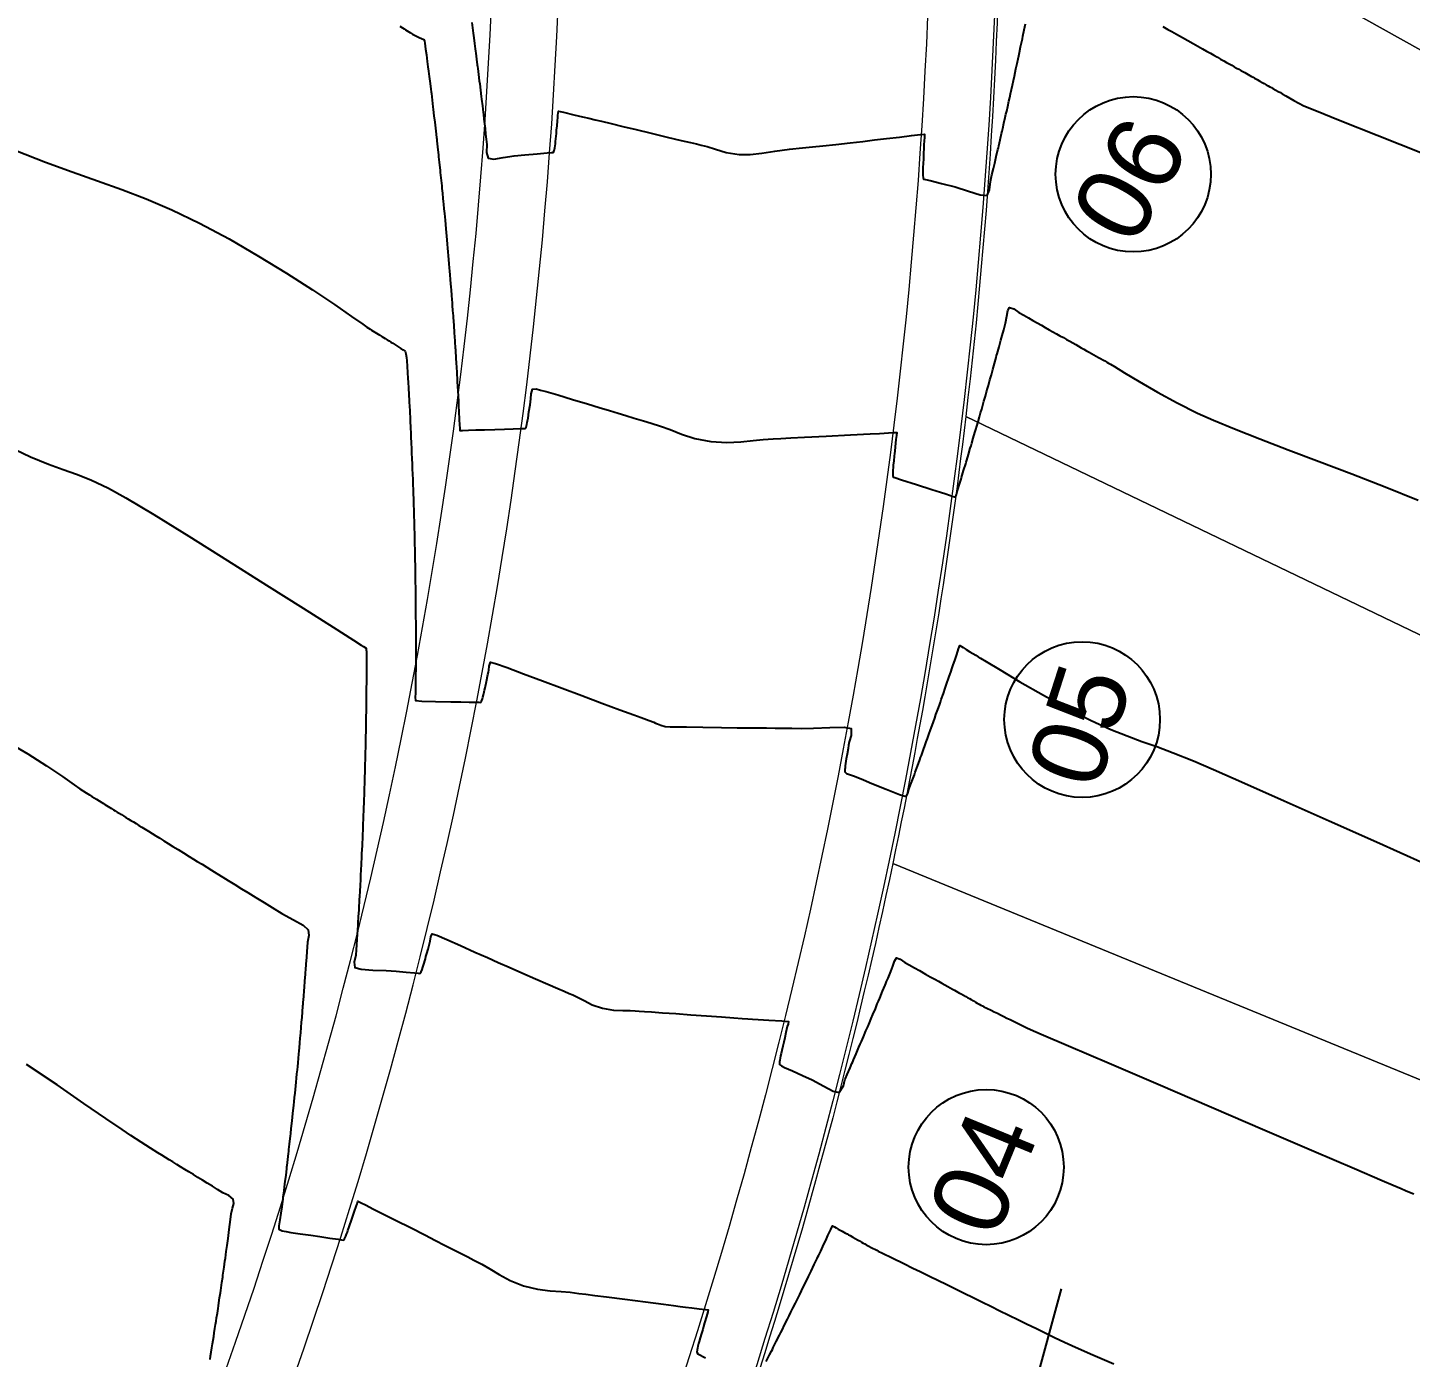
# Model space of a CAD drawing. Header units: millimetres. Extents: x 340454 to 342791, y 6993867 to 6995092.
# Drawn here: x 340711.8 to 340753.27, y 6994503.83 to 6994543.69 of the extents above; entities that cross this region are included whole.
import ezdxf
from ezdxf.enums import TextEntityAlignment as Align

# ---------------------------------------------------------------- set-up
doc = ezdxf.new("R2010")
doc.units = ezdxf.units.MM
doc.header["$LTSCALE"] = 10
doc.linetypes.add('DASHDOT', pattern=[25.4, 12.7, -6.35, 0, -6.35])
for name, color, linetype in [('NUMERO_DOS_LOTES', 165, 'Continuous'), ('T-HM-CURVA_INTERMEDIARIA', 45, 'Continuous'), ('T-HM-CURVA_MESTRA', 20, 'Continuous'), ('U-SC-SECAO_TIPO', 251, 'Continuous'), ('URB-Calçadas', 2, 'Continuous'), ('URB-Quadras', 3, 'Continuous')]:
    doc.layers.add(name, color=color, linetype=linetype)
doc.styles.get("Standard").update_dxf_attribs({"font": 'arial.ttf'})

msp = doc.modelspace()

# ---------------------------------------------------------------- linework, layer by layer
at = {"lineweight": 20}
for points in [[(340740.193, 6994569.044, 0.127133), (340739.994, 6994567.583, -0.028907), (340740.998, 6994550.042), (340775.452, 6994530.828), (340779.027, 6994544.603), (340740.193, 6994569.044, 0.124874)], [(340771.792, 6994516.727), (340775.452, 6994530.828), (340740.998, 6994550.042, -0.029737), (340739.939, 6994532.04), (340771.792, 6994516.727)], [(340768.966, 6994505.837), (340771.792, 6994516.727), (340739.939, 6994532.04, -0.022278), (340737.747, 6994518.632), (340768.966, 6994505.837)], [(340765.7, 6994493.252), (340768.966, 6994505.837), (340737.747, 6994518.632, -0.025417), (340733.761, 6994503.501), (340765.7, 6994493.252)]]:
    msp.add_lwpolyline(points, format="xyb", close=True, dxfattribs=at)
at = {"layer": 'NUMERO_DOS_LOTES', "color": 165, "transparency": 33554687}
for centre, radius in [((340744.961, 6994539.295), 2.328), ((340743.427, 6994522.95), 2.333), ((340740.55, 6994509.534), 2.325)]:
    msp.add_circle(centre, radius, dxfattribs=at)
at = {"layer": 'T-HM-CURVA_INTERMEDIARIA', "color": 45, "linetype": 'Continuous', "lineweight": -3, "flags": 128}
for points, elevation in [([(340722.962, 6994543.739), (340723.046, 6994543.687), (340723.091, 6994543.659), (340723.137, 6994543.63), (340723.185, 6994543.6), (340723.236, 6994543.569), (340723.289, 6994543.535), (340723.346, 6994543.501), (340723.405, 6994543.464), (340723.545, 6994543.398), (340723.682, 6994543.334), (340723.705, 6994543.289), (340723.716, 6994543.223), (340723.729, 6994543.135), (340723.74, 6994543.047), (340723.762, 6994542.88), (340723.789, 6994542.68), (340723.81, 6994542.517), (340723.826, 6994542.388), (340723.847, 6994542.225), (340723.873, 6994542.018), (340723.895, 6994541.844), (340723.904, 6994541.769), (340723.911, 6994541.715), (340723.935, 6994541.515), (340723.959, 6994541.313), (340723.968, 6994541.242), (340723.99, 6994541.051), (340724.013, 6994540.857), (340724.023, 6994540.769), (340724.044, 6994540.587), (340724.066, 6994540.401), (340724.071, 6994540.348), (340724.077, 6994540.296), (340724.097, 6994540.122), (340724.116, 6994539.945), (340724.123, 6994539.883), (340724.13, 6994539.822), (340724.147, 6994539.657), (340724.165, 6994539.488), (340724.173, 6994539.418), (340724.18, 6994539.347), (340724.196, 6994539.192), (340724.213, 6994539.031), (340724.221, 6994538.952), (340724.229, 6994538.872), (340724.244, 6994538.726), (340724.259, 6994538.574), (340724.268, 6994538.485), (340724.276, 6994538.397), (340724.29, 6994538.26), (340724.304, 6994538.116), (340724.313, 6994538.019), (340724.322, 6994537.921), (340724.334, 6994537.794), (340724.346, 6994537.659), (340724.356, 6994537.552), (340724.366, 6994537.444), (340724.377, 6994537.327), (340724.388, 6994537.201), (340724.398, 6994537.082), (340724.408, 6994536.968), (340724.418, 6994536.855), (340724.428, 6994536.743), (340724.439, 6994536.612), (340724.449, 6994536.49), (340724.457, 6994536.387), (340724.466, 6994536.284), (340724.477, 6994536.145), (340724.488, 6994536.013), (340724.495, 6994535.919), (340724.503, 6994535.826), (340724.514, 6994535.677), (340724.525, 6994535.534), (340724.532, 6994535.451), (340724.538, 6994535.367), (340724.55, 6994535.209), (340724.561, 6994535.056), (340724.566, 6994534.982), (340724.571, 6994534.908), (340724.583, 6994534.74), (340724.595, 6994534.577), (340724.599, 6994534.513), (340724.604, 6994534.449), (340724.615, 6994534.271), (340724.627, 6994534.098), (340724.631, 6994534.044), (340724.634, 6994533.99), (340724.646, 6994533.802), (340724.658, 6994533.618), (340724.663, 6994533.531), (340724.675, 6994533.333), (340724.686, 6994533.138), (340724.69, 6994533.071), (340724.698, 6994532.931), (340724.714, 6994532.657), (340724.722, 6994532.498), (340724.73, 6994532.355), (340724.739, 6994532.176), (340724.75, 6994531.958), (340724.759, 6994531.776), (340724.763, 6994531.695), (340724.767, 6994531.617), (340724.845, 6994531.617), (340725.026, 6994531.623), (340725.242, 6994531.631), (340725.505, 6994531.638), (340725.819, 6994531.647), (340726.108, 6994531.656), (340726.364, 6994531.665), (340726.579, 6994531.673), (340726.671, 6994531.676), (340726.724, 6994531.672), (340726.751, 6994531.72), (340726.773, 6994531.796), (340726.787, 6994531.858), (340726.797, 6994531.908), (340726.81, 6994531.984), (340726.839, 6994532.171), (340726.871, 6994532.383), (340726.885, 6994532.472), (340726.898, 6994532.561), (340726.906, 6994532.713), (340726.943, 6994532.859), (340727.051, 6994532.863), (340727.184, 6994532.829), (340727.352, 6994532.783), (340727.703, 6994532.68), (340728.145, 6994532.548), (340728.589, 6994532.415), (340728.944, 6994532.308), (340729.254, 6994532.214), (340729.51, 6994532.135), (340729.744, 6994532.063), (340729.99, 6994531.988), (340730.274, 6994531.902), (340730.499, 6994531.836), (340730.782, 6994531.75), (340731.07, 6994531.644), (340731.41, 6994531.51), (340731.814, 6994531.378), (340732.288, 6994531.283), (340732.77, 6994531.253), (340733.193, 6994531.276), (340733.557, 6994531.319), (340733.862, 6994531.349), (340734.158, 6994531.363), (340734.393, 6994531.376), (340734.69, 6994531.391), (340735.098, 6994531.412), (340735.756, 6994531.446), (340736.476, 6994531.483), (340737.069, 6994531.514), (340737.348, 6994531.528), (340737.491, 6994531.535), (340737.62, 6994531.542), (340737.771, 6994531.552), (340737.866, 6994531.555), (340737.857, 6994531.464), (340737.844, 6994531.344), (340737.822, 6994531.127), (340737.809, 6994530.995), (340737.801, 6994530.923), (340737.793, 6994530.85), (340737.778, 6994530.704), (340737.764, 6994530.574), (340737.757, 6994530.504), (340737.752, 6994530.431), (340737.749, 6994530.381), (340737.748, 6994530.33), (340737.749, 6994530.271), (340737.758, 6994530.217), (340737.814, 6994530.203), (340738.014, 6994530.139), (340738.458, 6994529.996), (340738.922, 6994529.848), (340739.179, 6994529.765), (340739.339, 6994529.713), (340739.454, 6994529.676), (340739.558, 6994529.641), (340739.633, 6994529.618), (340739.656, 6994529.693), (340739.693, 6994529.815), (340739.76, 6994530.036), (340739.796, 6994530.156), (340739.813, 6994530.211), (340739.873, 6994530.412), (340739.936, 6994530.62), (340739.951, 6994530.671), (340739.966, 6994530.722), (340740.019, 6994530.898), (340740.074, 6994531.086), (340740.096, 6994531.16), (340740.118, 6994531.233), (340740.162, 6994531.386), (340740.211, 6994531.554), (340740.239, 6994531.65), (340740.267, 6994531.746), (340740.305, 6994531.875), (340740.347, 6994532.023), (340740.381, 6994532.142), (340740.415, 6994532.259), (340740.449, 6994532.377), (340740.482, 6994532.494), (340740.525, 6994532.643), (340740.562, 6994532.773), (340740.589, 6994532.87), (340740.616, 6994532.967), (340740.663, 6994533.135), (340740.706, 6994533.288), (340740.727, 6994533.364), (340740.748, 6994533.441), (340740.8, 6994533.628), (340740.849, 6994533.804), (340740.864, 6994533.86), (340740.879, 6994533.916), (340740.936, 6994534.122), (340740.99, 6994534.32), (340741.009, 6994534.393), (340741.03, 6994534.468), (340741.075, 6994534.636), (340741.129, 6994534.838), (340741.168, 6994535.04), (340741.199, 6994535.214), (340741.253, 6994535.306), (340741.376, 6994535.265), (340741.53, 6994535.15), (340741.676, 6994535.068), (340741.814, 6994534.99), (340741.951, 6994534.913), (340742.078, 6994534.842), (340742.204, 6994534.771), (340742.322, 6994534.704), (340742.44, 6994534.638), (340742.55, 6994534.576), (340742.659, 6994534.515), (340742.762, 6994534.457), (340742.864, 6994534.4), (340742.961, 6994534.345), (340743.056, 6994534.292), (340743.146, 6994534.241), (340743.235, 6994534.191), (340743.32, 6994534.143), (340743.403, 6994534.096), (340743.483, 6994534.052), (340743.561, 6994534.008), (340743.637, 6994533.965), (340743.71, 6994533.924), (340743.781, 6994533.884), (340743.85, 6994533.845), (340743.916, 6994533.808), (340743.982, 6994533.771), (340744.045, 6994533.736), (340744.106, 6994533.701), (340744.165, 6994533.668), (340744.222, 6994533.636), (340744.279, 6994533.604), (340744.396, 6994533.531), (340744.698, 6994533.345), (340745.142, 6994533.08), (340745.683, 6994532.769), (340746.279, 6994532.443), (340746.886, 6994532.138), (340747.368, 6994531.924), (340748, 6994531.665), (340748.756, 6994531.369), (340749.611, 6994531.04), (340750.539, 6994530.686), (340751.514, 6994530.312), (340752.512, 6994529.924), (340753.507, 6994529.528)], 728), ([(340725.121, 6994543.842), (340725.143, 6994543.683), (340725.164, 6994543.53), (340725.174, 6994543.457), (340725.184, 6994543.384), (340725.206, 6994543.217), (340725.227, 6994543.054), (340725.236, 6994542.99), (340725.244, 6994542.926), (340725.267, 6994542.75), (340725.289, 6994542.578), (340725.296, 6994542.523), (340725.303, 6994542.468), (340725.327, 6994542.283), (340725.349, 6994542.101), (340725.361, 6994542.009), (340725.385, 6994541.815), (340725.408, 6994541.624), (340725.417, 6994541.55), (340725.441, 6994541.347), (340725.465, 6994541.146), (340725.471, 6994541.091), (340725.488, 6994540.949), (340725.52, 6994540.668), (340725.539, 6994540.5), (340725.555, 6994540.352), (340725.573, 6994540.189), (340725.565, 6994539.946), (340725.618, 6994539.778), (340725.787, 6994539.752), (340726.06, 6994539.798), (340726.391, 6994539.849), (340726.711, 6994539.878), (340727.08, 6994539.911), (340727.387, 6994539.939), (340727.516, 6994539.95), (340727.566, 6994539.948), (340727.593, 6994539.999), (340727.613, 6994540.088), (340727.622, 6994540.145), (340727.63, 6994540.209), (340727.637, 6994540.277), (340727.644, 6994540.356), (340727.652, 6994540.438), (340727.66, 6994540.522), (340727.668, 6994540.614), (340727.681, 6994540.752), (340727.694, 6994540.901), (340727.703, 6994541.001), (340727.709, 6994541.066), (340727.71, 6994541.126), (340727.72, 6994541.188), (340727.875, 6994541.157), (340728.185, 6994541.083), (340728.447, 6994541.021), (340728.638, 6994540.975), (340728.828, 6994540.929), (340729.015, 6994540.884), (340729.301, 6994540.815), (340729.657, 6994540.729), (340730.054, 6994540.634), (340730.506, 6994540.527), (340730.987, 6994540.413), (340731.407, 6994540.313), (340731.679, 6994540.249), (340731.86, 6994540.206), (340732.004, 6994540.173), (340732.184, 6994540.129), (340732.437, 6994540.05), (340732.754, 6994539.954), (340733.145, 6994539.891), (340733.475, 6994539.894), (340733.826, 6994539.934), (340734.213, 6994539.992), (340734.648, 6994540.047), (340735.04, 6994540.088), (340735.345, 6994540.119), (340735.65, 6994540.15), (340736.042, 6994540.192), (340736.47, 6994540.24), (340736.847, 6994540.283), (340737.201, 6994540.324), (340737.565, 6994540.365), (340737.95, 6994540.413), (340738.31, 6994540.46), (340738.58, 6994540.492), (340738.698, 6994540.494), (340738.704, 6994540.405), (340738.689, 6994540.293), (340738.685, 6994540.186), (340738.68, 6994540.069), (340738.674, 6994539.932), (340738.667, 6994539.774), (340738.659, 6994539.609), (340738.654, 6994539.509), (340738.651, 6994539.435), (340738.65, 6994539.366), (340738.651, 6994539.31), (340738.653, 6994539.255), (340738.658, 6994539.202), (340738.67, 6994539.153), (340738.726, 6994539.142), (340738.871, 6994539.105), (340739.211, 6994539.019), (340739.615, 6994538.916), (340740.015, 6994538.791), (340740.365, 6994538.678), (340740.577, 6994538.665), (340740.652, 6994538.827), (340740.675, 6994539.075), (340740.724, 6994539.278), (340740.768, 6994539.467), (340740.789, 6994539.554), (340740.807, 6994539.629), (340740.853, 6994539.828), (340740.901, 6994540.034), (340740.915, 6994540.091), (340740.928, 6994540.148), (340740.969, 6994540.327), (340741.013, 6994540.516), (340741.03, 6994540.592), (340741.048, 6994540.669), (340741.083, 6994540.827), (340741.122, 6994540.999), (340741.144, 6994541.094), (340741.165, 6994541.19), (340741.196, 6994541.329), (340741.231, 6994541.483), (340741.256, 6994541.597), (340741.281, 6994541.711), (340741.308, 6994541.833), (340741.338, 6994541.969), (340741.369, 6994542.11), (340741.395, 6994542.234), (340741.42, 6994542.345), (340741.444, 6994542.456), (340741.477, 6994542.614), (340741.508, 6994542.757), (340741.528, 6994542.851), (340741.548, 6994542.945), (340741.584, 6994543.119), (340741.619, 6994543.28), (340741.635, 6994543.358), (340741.651, 6994543.435), (340741.69, 6994543.625), (340741.727, 6994543.805)], 729), ([(340745.846, 6994543.726), (340745.998, 6994543.64), (340746.12, 6994543.572), (340746.253, 6994543.497), (340746.434, 6994543.395), (340746.599, 6994543.302), (340746.759, 6994543.212), (340746.897, 6994543.135), (340747.035, 6994543.057), (340747.155, 6994542.99), (340747.274, 6994542.923), (340747.381, 6994542.863), (340747.485, 6994542.804), (340747.58, 6994542.75), (340747.673, 6994542.699), (340747.758, 6994542.651), (340747.84, 6994542.605), (340747.916, 6994542.562), (340747.989, 6994542.52), (340748.059, 6994542.481), (340748.125, 6994542.444), (340748.187, 6994542.409), (340748.247, 6994542.376), (340748.304, 6994542.344), (340748.358, 6994542.313), (340748.41, 6994542.284), (340748.46, 6994542.256), (340748.507, 6994542.229), (340748.553, 6994542.204), (340748.596, 6994542.179), (340748.678, 6994542.133), (340748.754, 6994542.09), (340748.824, 6994542.051), (340748.889, 6994542.015), (340748.949, 6994541.981), (340749.005, 6994541.949), (340749.057, 6994541.92), (340749.106, 6994541.893), (340749.151, 6994541.867), (340749.234, 6994541.82), (340749.307, 6994541.779), (340749.372, 6994541.743), (340749.43, 6994541.71), (340749.533, 6994541.647), (340749.775, 6994541.505), (340750.071, 6994541.35), (340750.401, 6994541.214), (340751.167, 6994540.908), (340752.276, 6994540.469), (340753.633, 6994539.933)], 729), ([(340711.446, 6994540.01), (340712.337, 6994539.663), (340713.144, 6994539.369), (340713.898, 6994539.103), (340714.627, 6994538.841), (340715.361, 6994538.558), (340716.129, 6994538.229), (340716.962, 6994537.83), (340717.846, 6994537.358), (340718.728, 6994536.846), (340719.572, 6994536.327), (340720.342, 6994535.831), (340721.004, 6994535.39), (340721.52, 6994535.035), (340721.857, 6994534.799), (340721.978, 6994534.713), (340722.025, 6994534.684), (340722.072, 6994534.655), (340722.12, 6994534.625), (340722.169, 6994534.594), (340722.218, 6994534.564), (340722.268, 6994534.533), (340722.319, 6994534.501), (340722.371, 6994534.469), (340722.423, 6994534.437), (340722.476, 6994534.404), (340722.53, 6994534.37), (340722.585, 6994534.336), (340722.641, 6994534.301), (340722.698, 6994534.266), (340722.756, 6994534.23), (340722.815, 6994534.193), (340722.875, 6994534.156), (340722.937, 6994534.117), (340723, 6994534.078), (340723.064, 6994534.038), (340723.13, 6994533.997), (340723.148, 6994533.917), (340723.168, 6994533.804), (340723.175, 6994533.708), (340723.185, 6994533.544), (340723.196, 6994533.348), (340723.206, 6994533.184), (340723.214, 6994533.055), (340723.223, 6994532.891), (340723.235, 6994532.684), (340723.244, 6994532.51), (340723.248, 6994532.435), (340723.252, 6994532.37), (340723.262, 6994532.175), (340723.272, 6994531.978), (340723.276, 6994531.894), (340723.285, 6994531.709), (340723.294, 6994531.521), (340723.297, 6994531.469), (340723.299, 6994531.417), (340723.307, 6994531.243), (340723.315, 6994531.064), (340723.318, 6994531.002), (340723.32, 6994530.94), (340723.327, 6994530.776), (340723.334, 6994530.607), (340723.337, 6994530.535), (340723.34, 6994530.463), (340723.346, 6994530.31), (340723.352, 6994530.15), (340723.355, 6994530.068), (340723.358, 6994529.985), (340723.363, 6994529.842), (340723.368, 6994529.692), (340723.371, 6994529.6), (340723.374, 6994529.507), (340723.378, 6994529.375), (340723.382, 6994529.235), (340723.385, 6994529.132), (340723.388, 6994529.029), (340723.392, 6994528.908), (340723.395, 6994528.777), (340723.398, 6994528.664), (340723.401, 6994528.55), (340723.404, 6994528.436), (340723.406, 6994528.319), (340723.409, 6994528.191), (340723.412, 6994528.071), (340723.414, 6994527.966), (340723.416, 6994527.861), (340723.419, 6994527.722), (340723.421, 6994527.592), (340723.423, 6994527.498), (340723.425, 6994527.403), (340723.427, 6994527.254), (340723.429, 6994527.112), (340723.43, 6994527.029), (340723.431, 6994526.945), (340723.433, 6994526.785), (340723.435, 6994526.632), (340723.436, 6994526.559), (340723.436, 6994526.487), (340723.438, 6994526.316), (340723.439, 6994526.152), (340723.44, 6994526.09), (340723.44, 6994526.028), (340723.441, 6994525.847), (340723.442, 6994525.671), (340723.442, 6994525.62), (340723.442, 6994525.57), (340723.442, 6994525.378), (340723.443, 6994525.19), (340723.443, 6994525.111), (340723.442, 6994524.908), (340723.442, 6994524.709), (340723.442, 6994524.653), (340723.441, 6994524.509), (340723.439, 6994524.227), (340723.438, 6994524.033), (340723.436, 6994523.858), (340723.435, 6994523.745), (340723.421, 6994523.621), (340723.432, 6994523.52), (340723.626, 6994523.5), (340724.039, 6994523.49), (340724.491, 6994523.485), (340724.8, 6994523.481), (340725.045, 6994523.474), (340725.249, 6994523.469), (340725.337, 6994523.467), (340725.387, 6994523.458), (340725.419, 6994523.506), (340725.443, 6994523.571), (340725.458, 6994523.622), (340725.476, 6994523.691), (340725.496, 6994523.777), (340725.509, 6994523.834), (340725.522, 6994523.897), (340725.564, 6994524.094), (340725.609, 6994524.304), (340725.622, 6994524.367), (340725.636, 6994524.431), (340725.645, 6994524.549), (340725.686, 6994524.671), (340725.836, 6994524.633), (340726.187, 6994524.508), (340726.678, 6994524.323), (340727.247, 6994524.108), (340727.831, 6994523.889), (340728.426, 6994523.669), (340729.027, 6994523.446), (340729.567, 6994523.244), (340729.98, 6994523.09), (340730.2, 6994523.008), (340730.445, 6994522.918), (340730.579, 6994522.869), (340730.638, 6994522.847), (340730.696, 6994522.825), (340730.788, 6994522.786), (340730.92, 6994522.741), (340731.07, 6994522.733), (340731.285, 6994522.734), (340731.563, 6994522.729), (340732.055, 6994522.721), (340732.61, 6994522.711), (340733.081, 6994522.705), (340733.423, 6994522.701), (340733.708, 6994522.7), (340733.964, 6994522.699), (340734.218, 6994522.697), (340734.5, 6994522.693), (340734.723, 6994522.69), (340735.005, 6994522.686), (340735.376, 6994522.697), (340735.857, 6994522.716), (340736.288, 6994522.719), (340736.505, 6994522.681), (340736.504, 6994522.468), (340736.44, 6994522.282), (340736.424, 6994522.183), (340736.407, 6994522.084), (340736.378, 6994521.909), (340736.355, 6994521.77), (340736.345, 6994521.708), (340736.333, 6994521.635), (340736.324, 6994521.566), (340736.317, 6994521.504), (340736.313, 6994521.45), (340736.313, 6994521.381), (340736.364, 6994521.336), (340736.447, 6994521.305), (340736.571, 6994521.259), (340736.696, 6994521.21), (340736.875, 6994521.14), (340737.125, 6994521.038), (340737.548, 6994520.865), (340737.955, 6994520.705), (340738.153, 6994520.642), (340738.199, 6994520.73), (340738.231, 6994520.85), (340738.283, 6994520.992), (340738.357, 6994521.191), (340738.396, 6994521.297), (340738.425, 6994521.376), (340738.49, 6994521.555), (340738.559, 6994521.745), (340738.583, 6994521.811), (340738.607, 6994521.877), (340738.662, 6994522.027), (340738.722, 6994522.195), (340738.755, 6994522.287), (340738.788, 6994522.379), (340738.832, 6994522.501), (340738.884, 6994522.646), (340738.927, 6994522.769), (340738.968, 6994522.882), (340739.006, 6994522.991), (340739.044, 6994523.099), (340739.098, 6994523.253), (340739.145, 6994523.386), (340739.175, 6994523.47), (340739.204, 6994523.554), (340739.265, 6994523.73), (340739.321, 6994523.891), (340739.342, 6994523.951), (340739.363, 6994524.01), (340739.431, 6994524.208), (340739.496, 6994524.397), (340739.52, 6994524.468), (340739.552, 6994524.562), (340739.615, 6994524.747), (340739.668, 6994524.903), (340739.722, 6994525.074), (340739.759, 6994525.172), (340739.809, 6994525.145), (340739.864, 6994525.107), (340739.953, 6994525.052), (340740.063, 6994524.985), (340740.154, 6994524.929), (340740.235, 6994524.879), (340740.31, 6994524.835), (340740.384, 6994524.791), (340740.551, 6994524.69), (340740.967, 6994524.438), (340741.562, 6994524.086), (340742.264, 6994523.684), (340743.001, 6994523.28), (340743.702, 6994522.926), (340744.293, 6994522.657), (340744.782, 6994522.458), (340745.222, 6994522.295), (340745.664, 6994522.138), (340746.161, 6994521.955), (340746.765, 6994521.712), (340747.365, 6994521.453), (340748.3, 6994521.042), (340749.483, 6994520.517), (340750.831, 6994519.917), (340752.256, 6994519.282), (340753.675, 6994518.649)], 727), ([(340711.429, 6994531.043), (340711.892, 6994530.823), (340712.432, 6994530.602), (340712.87, 6994530.446), (340713.272, 6994530.306), (340713.703, 6994530.137), (340714.229, 6994529.89), (340714.751, 6994529.597), (340715.586, 6994529.094), (340716.634, 6994528.447), (340717.797, 6994527.721), (340718.972, 6994526.981), (340720.062, 6994526.292), (340720.964, 6994525.719), (340721.58, 6994525.326), (340721.81, 6994525.18), (340721.881, 6994525.136), (340721.952, 6994525.091), (340721.961, 6994525.043), (340721.967, 6994524.988), (340721.968, 6994524.909), (340721.967, 6994524.738), (340721.966, 6994524.533), (340721.965, 6994524.37), (340721.964, 6994524.241), (340721.963, 6994524.078), (340721.961, 6994523.871), (340721.959, 6994523.698), (340721.958, 6994523.622), (340721.957, 6994523.554), (340721.955, 6994523.362), (340721.952, 6994523.167), (340721.951, 6994523.077), (340721.948, 6994522.896), (340721.944, 6994522.711), (340721.943, 6994522.655), (340721.942, 6994522.599), (340721.939, 6994522.43), (340721.935, 6994522.256), (340721.934, 6994522.189), (340721.932, 6994522.121), (340721.928, 6994521.964), (340721.925, 6994521.8), (340721.923, 6994521.722), (340721.92, 6994521.643), (340721.916, 6994521.498), (340721.912, 6994521.345), (340721.91, 6994521.255), (340721.907, 6994521.165), (340721.903, 6994521.031), (340721.898, 6994520.889), (340721.895, 6994520.788), (340721.892, 6994520.686), (340721.888, 6994520.565), (340721.883, 6994520.433), (340721.879, 6994520.32), (340721.875, 6994520.207), (340721.87, 6994520.083), (340721.865, 6994519.958), (340721.861, 6994519.838), (340721.856, 6994519.728), (340721.852, 6994519.625), (340721.848, 6994519.522), (340721.842, 6994519.381), (340721.836, 6994519.249), (340721.832, 6994519.157), (340721.828, 6994519.065), (340721.821, 6994518.914), (340721.814, 6994518.77), (340721.81, 6994518.689), (340721.806, 6994518.609), (340721.798, 6994518.446), (340721.79, 6994518.29), (340721.787, 6994518.221), (340721.783, 6994518.153), (340721.774, 6994517.979), (340721.765, 6994517.81), (340721.762, 6994517.753), (340721.759, 6994517.697), (340721.748, 6994517.511), (340721.738, 6994517.33), (340721.732, 6994517.24), (340721.72, 6994517.043), (340721.709, 6994516.85), (340721.705, 6994516.783), (340721.696, 6994516.643), (340721.678, 6994516.369), (340721.667, 6994516.199), (340721.656, 6994516.046), (340721.646, 6994515.889), (340721.6, 6994515.675), (340721.619, 6994515.517), (340721.804, 6994515.466), (340722.158, 6994515.439), (340722.552, 6994515.424), (340722.858, 6994515.409), (340723.159, 6994515.383), (340723.41, 6994515.36), (340723.518, 6994515.351), (340723.566, 6994515.339), (340723.602, 6994515.385), (340723.634, 6994515.461), (340723.656, 6994515.524), (340723.676, 6994515.585), (340723.695, 6994515.651), (340723.713, 6994515.715), (340723.731, 6994515.78), (340723.75, 6994515.848), (340723.774, 6994515.935), (340723.811, 6994516.068), (340723.844, 6994516.19), (340723.878, 6994516.312), (340723.899, 6994516.44), (340723.938, 6994516.532), (340724.075, 6994516.489), (340724.379, 6994516.357), (340724.781, 6994516.174), (340725.213, 6994515.981), (340725.593, 6994515.815), (340725.918, 6994515.672), (340726.243, 6994515.528), (340726.622, 6994515.362), (340727.035, 6994515.181), (340727.406, 6994515.019), (340727.704, 6994514.89), (340727.898, 6994514.805), (340728.04, 6994514.743), (340728.153, 6994514.694), (340728.295, 6994514.632), (340728.49, 6994514.53), (340728.736, 6994514.404), (340729.048, 6994514.295), (340729.374, 6994514.241), (340729.649, 6994514.233), (340729.87, 6994514.23), (340730.025, 6994514.219), (340730.148, 6994514.211), (340730.303, 6994514.2), (340730.515, 6994514.186), (340730.839, 6994514.164), (340731.243, 6994514.136), (340731.694, 6994514.104), (340732.165, 6994514.071), (340732.614, 6994514.039), (340732.987, 6994514.012), (340733.23, 6994513.994), (340733.401, 6994513.982), (340733.537, 6994513.972), (340733.708, 6994513.96), (340734.035, 6994513.943), (340734.424, 6994513.923), (340734.619, 6994513.904), (340734.607, 6994513.822), (340734.584, 6994513.746), (340734.565, 6994513.663), (340734.544, 6994513.567), (340734.509, 6994513.414), (340734.478, 6994513.278), (340734.451, 6994513.157), (340734.421, 6994513.028), (340734.401, 6994512.942), (340734.386, 6994512.869), (340734.372, 6994512.801), (340734.362, 6994512.74), (340734.355, 6994512.686), (340734.35, 6994512.611), (340734.408, 6994512.567), (340734.504, 6994512.523), (340734.737, 6994512.417), (340735.037, 6994512.281), (340735.332, 6994512.146), (340735.677, 6994511.965), (340735.96, 6994511.811), (340736.144, 6994511.771), (340736.271, 6994511.975), (340736.31, 6994512.147), (340736.331, 6994512.195), (340736.379, 6994512.307), (340736.47, 6994512.514), (340736.523, 6994512.636), (340736.547, 6994512.692), (340736.571, 6994512.748), (340736.649, 6994512.926), (340736.735, 6994513.126), (340736.773, 6994513.215), (340736.811, 6994513.304), (340736.871, 6994513.444), (340736.945, 6994513.616), (340736.997, 6994513.739), (340737.049, 6994513.862), (340737.101, 6994513.985), (340737.153, 6994514.108), (340737.226, 6994514.282), (340737.285, 6994514.424), (340737.323, 6994514.512), (340737.36, 6994514.601), (340737.445, 6994514.806), (340737.521, 6994514.988), (340737.543, 6994515.041), (340737.565, 6994515.095), (340737.609, 6994515.201), (340737.69, 6994515.398), (340737.755, 6994515.556), (340737.798, 6994515.711), (340737.859, 6994515.812), (340737.973, 6994515.77), (340738.113, 6994515.67), (340738.239, 6994515.599), (340738.397, 6994515.511), (340738.552, 6994515.424), (340738.732, 6994515.323), (340738.874, 6994515.243), (340739.01, 6994515.167), (340739.12, 6994515.106), (340739.224, 6994515.047), (340739.313, 6994514.997), (340739.395, 6994514.951), (340739.469, 6994514.91), (340739.536, 6994514.872), (340739.597, 6994514.838), (340739.653, 6994514.807), (340739.704, 6994514.778), (340739.751, 6994514.752), (340739.795, 6994514.727), (340739.873, 6994514.684), (340739.94, 6994514.646), (340739.999, 6994514.613), (340740.05, 6994514.584), (340740.096, 6994514.559), (340740.172, 6994514.516), (340740.234, 6994514.481), (340740.284, 6994514.453), (340740.344, 6994514.419), (340740.39, 6994514.394), (340740.435, 6994514.369), (340740.481, 6994514.344), (340740.572, 6994514.299), (340740.7, 6994514.236), (340740.793, 6994514.191), (340740.887, 6994514.145), (340740.981, 6994514.098), (340741.077, 6994514.051), (340741.174, 6994514.004), (340741.272, 6994513.956), (340741.37, 6994513.908), (340741.469, 6994513.859), (340741.569, 6994513.81), (340741.671, 6994513.761), (340741.772, 6994513.71), (340741.876, 6994513.66), (340742.194, 6994513.523), (340743.023, 6994513.167), (340744.237, 6994512.647), (340745.707, 6994512.017), (340747.306, 6994511.331), (340748.905, 6994510.646), (340750.377, 6994510.015), (340751.594, 6994509.493), (340752.429, 6994509.135), (340752.753, 6994508.996), (340752.875, 6994508.944), (340752.998, 6994508.891), (340753.121, 6994508.838), (340753.246, 6994508.785), (340753.371, 6994508.731)], 726), ([(340717.274, 6994503.77), (340717.291, 6994503.873), (340717.309, 6994503.989), (340717.33, 6994504.116), (340717.349, 6994504.234), (340717.366, 6994504.347), (340717.384, 6994504.455), (340717.401, 6994504.564), (340717.422, 6994504.697), (340717.441, 6994504.82), (340717.456, 6994504.917), (340717.471, 6994505.013), (340717.493, 6994505.158), (340717.513, 6994505.293), (340717.526, 6994505.378), (340717.539, 6994505.462), (340717.562, 6994505.618), (340717.584, 6994505.767), (340717.595, 6994505.839), (340717.605, 6994505.911), (340717.63, 6994506.079), (340717.653, 6994506.24), (340717.662, 6994506.3), (340717.67, 6994506.36), (340717.696, 6994506.539), (340717.72, 6994506.713), (340717.734, 6994506.809), (340717.76, 6994507), (340717.786, 6994507.187), (340717.796, 6994507.258), (340717.814, 6994507.394), (340717.85, 6994507.66), (340717.871, 6994507.818), (340717.89, 6994507.963), (340717.912, 6994508.133), (340717.951, 6994508.307), (340717.986, 6994508.448), (340717.968, 6994508.574), (340717.842, 6994508.685), (340717.656, 6994508.767), (340717.496, 6994508.865), (340717.343, 6994508.959), (340717.192, 6994509.052), (340717.05, 6994509.14), (340716.908, 6994509.227), (340716.776, 6994509.308), (340716.643, 6994509.39), (340716.518, 6994509.467), (340716.393, 6994509.544), (340716.275, 6994509.616), (340716.158, 6994509.689), (340716.047, 6994509.757), (340715.938, 6994509.824), (340715.83, 6994509.891), (340715.711, 6994509.965), (340715.49, 6994510.104), (340715.206, 6994510.284), (340714.896, 6994510.481), (340714.635, 6994510.658), (340714.154, 6994510.99), (340713.492, 6994511.446), (340712.685, 6994511.997), (340711.772, 6994512.61)], 724)]:
    msp.add_lwpolyline(points, dxfattribs=dict(at, elevation=elevation))
at = {"layer": 'T-HM-CURVA_MESTRA', "color": 20, "linetype": 'Continuous', "lineweight": -3, "elevation": 725, "flags": 128}
for points in [[(340711.211, 6994522.276), (340711.806, 6994521.923), (340712.366, 6994521.563), (340712.845, 6994521.239), (340713.196, 6994520.994), (340713.373, 6994520.87), (340713.561, 6994520.751), (340713.659, 6994520.69), (340713.726, 6994520.649), (340713.796, 6994520.606), (340713.87, 6994520.56), (340713.949, 6994520.511), (340714.033, 6994520.46), (340714.077, 6994520.433), (340714.122, 6994520.405), (340714.169, 6994520.376), (340714.218, 6994520.346), (340714.269, 6994520.314), (340714.321, 6994520.282), (340714.375, 6994520.249), (340714.431, 6994520.214), (340714.49, 6994520.178), (340714.551, 6994520.141), (340714.614, 6994520.102), (340714.68, 6994520.061), (340714.749, 6994520.019), (340714.821, 6994519.974), (340714.896, 6994519.928), (340714.975, 6994519.88), (340715.056, 6994519.83), (340715.143, 6994519.776), (340715.233, 6994519.721), (340715.329, 6994519.661), (340715.427, 6994519.601), (340715.535, 6994519.535), (340715.644, 6994519.468), (340715.765, 6994519.393), (340715.886, 6994519.319), (340716.023, 6994519.234), (340716.16, 6994519.15), (340716.315, 6994519.054), (340716.475, 6994518.956), (340716.649, 6994518.849), (340716.777, 6994518.77), (340716.891, 6994518.7), (340717.034, 6994518.612), (340717.182, 6994518.521), (340717.316, 6994518.438), (340717.482, 6994518.336), (340717.656, 6994518.229), (340717.815, 6994518.131), (340718.013, 6994518.009), (340718.22, 6994517.881), (340718.412, 6994517.763), (340718.65, 6994517.617), (340718.901, 6994517.462), (340719.137, 6994517.317), (340719.43, 6994517.136), (340719.774, 6994516.944), (340720.062, 6994516.786), (340720.218, 6994516.651), (340720.234, 6994516.48), (340720.194, 6994516.279), (340720.184, 6994516.132), (340720.174, 6994515.996), (340720.163, 6994515.826), (340720.148, 6994515.621), (340720.135, 6994515.449), (340720.13, 6994515.373), (340720.125, 6994515.308), (340720.111, 6994515.116), (340720.096, 6994514.921), (340720.089, 6994514.831), (340720.075, 6994514.652), (340720.06, 6994514.468), (340720.056, 6994514.412), (340720.051, 6994514.355), (340720.037, 6994514.188), (340720.023, 6994514.015), (340720.017, 6994513.947), (340720.011, 6994513.879), (340719.998, 6994513.724), (340719.984, 6994513.562), (340719.977, 6994513.482), (340719.97, 6994513.402), (340719.957, 6994513.26), (340719.944, 6994513.11), (340719.935, 6994513.017), (340719.927, 6994512.925), (340719.915, 6994512.796), (340719.902, 6994512.657), (340719.892, 6994512.552), (340719.882, 6994512.448), (340719.871, 6994512.331), (340719.859, 6994512.204), (340719.847, 6994512.085), (340719.836, 6994511.971), (340719.825, 6994511.861), (340719.814, 6994511.751), (340719.8, 6994511.617), (340719.787, 6994511.494), (340719.777, 6994511.396), (340719.767, 6994511.297), (340719.752, 6994511.153), (340719.738, 6994511.017), (340719.728, 6994510.931), (340719.719, 6994510.844), (340719.702, 6994510.688), (340719.686, 6994510.539), (340719.678, 6994510.465), (340719.67, 6994510.391), (340719.651, 6994510.223), (340719.632, 6994510.062), (340719.625, 6994510), (340719.618, 6994509.938), (340719.598, 6994509.758), (340719.577, 6994509.584), (340719.572, 6994509.534), (340719.566, 6994509.485), (340719.543, 6994509.293), (340719.521, 6994509.107), (340719.511, 6994509.031), (340719.487, 6994508.828), (340719.462, 6994508.629), (340719.456, 6994508.578), (340719.447, 6994508.508), (340719.426, 6994508.345), (340719.402, 6994508.151), (340719.368, 6994507.953), (340719.338, 6994507.775), (340719.34, 6994507.673), (340719.434, 6994507.627), (340719.557, 6994507.603), (340719.702, 6994507.579), (340719.977, 6994507.538), (340720.293, 6994507.491), (340720.564, 6994507.452), (340720.862, 6994507.409), (340721.113, 6994507.373), (340721.22, 6994507.357), (340721.272, 6994507.344), (340721.306, 6994507.386), (340721.343, 6994507.462), (340721.369, 6994507.522), (340721.392, 6994507.582), (340721.409, 6994507.631), (340721.45, 6994507.748), (340721.529, 6994507.979), (340721.61, 6994508.218), (340721.654, 6994508.349), (340721.683, 6994508.434), (340721.709, 6994508.512), (340721.783, 6994508.477), (340721.952, 6994508.391), (340722.153, 6994508.288), (340722.414, 6994508.157), (340722.833, 6994507.947), (340723.301, 6994507.712), (340723.715, 6994507.502), (340724.035, 6994507.338), (340724.306, 6994507.198), (340724.543, 6994507.075), (340724.765, 6994506.961), (340725.001, 6994506.841), (340725.189, 6994506.746), (340725.425, 6994506.626), (340725.661, 6994506.487), (340725.94, 6994506.314), (340726.275, 6994506.134), (340726.677, 6994505.974), (340727.098, 6994505.872), (340727.474, 6994505.824), (340727.801, 6994505.804), (340728.075, 6994505.782), (340728.338, 6994505.748), (340728.548, 6994505.721), (340728.811, 6994505.688), (340729.159, 6994505.644), (340729.715, 6994505.573), (340730.333, 6994505.494), (340730.868, 6994505.426), (340731.176, 6994505.386), (340731.376, 6994505.36), (340731.537, 6994505.339), (340731.722, 6994505.315), (340731.947, 6994505.287), (340732.135, 6994505.264), (340732.216, 6994505.253), (340732.2, 6994505.198), (340732.158, 6994505.054), (340732.106, 6994504.871), (340732.073, 6994504.758), (340732.048, 6994504.67), (340732.029, 6994504.607), (340732.011, 6994504.545), (340731.974, 6994504.419), (340731.941, 6994504.306), (340731.924, 6994504.245), (340731.905, 6994504.171), (340731.89, 6994504.107), (340731.879, 6994504.054), (340731.871, 6994503.989), (340731.898, 6994503.941), (340732.133, 6994503.816)], [(340733.954, 6994503.704), (340734.055, 6994503.903), (340734.113, 6994504.018), (340734.14, 6994504.07), (340734.166, 6994504.123), (340734.256, 6994504.302), (340734.354, 6994504.497), (340734.393, 6994504.574), (340734.431, 6994504.651), (340734.506, 6994504.802), (340734.592, 6994504.974), (340734.644, 6994505.078), (340734.695, 6994505.182), (340734.755, 6994505.303), (340734.829, 6994505.453), (340734.899, 6994505.596), (340734.957, 6994505.715), (340735.011, 6994505.824), (340735.064, 6994505.933), (340735.147, 6994506.104), (340735.219, 6994506.251), (340735.258, 6994506.333), (340735.298, 6994506.414), (340735.392, 6994506.611), (340735.479, 6994506.79), (340735.504, 6994506.843), (340735.53, 6994506.896), (340735.587, 6994507.016), (340735.685, 6994507.221), (340735.737, 6994507.331), (340735.761, 6994507.38), (340735.806, 6994507.482), (340735.893, 6994507.669), (340735.946, 6994507.772), (340735.998, 6994507.748), (340736.053, 6994507.712), (340736.112, 6994507.679), (340736.172, 6994507.645), (340736.228, 6994507.614), (340736.28, 6994507.585), (340736.33, 6994507.557), (340736.378, 6994507.53), (340736.424, 6994507.505), (340736.467, 6994507.48), (340736.548, 6994507.435), (340736.622, 6994507.393), (340736.689, 6994507.356), (340736.752, 6994507.32), (340736.809, 6994507.288), (340736.861, 6994507.259), (340736.909, 6994507.232), (340736.954, 6994507.207), (340737.032, 6994507.164), (340737.099, 6994507.126), (340737.156, 6994507.096), (340737.206, 6994507.071), (340737.266, 6994507.042), (340737.313, 6994507.019), (340737.438, 6994506.958), (340737.73, 6994506.814), (340738.079, 6994506.643), (340738.353, 6994506.509), (340738.571, 6994506.402), (340738.846, 6994506.268), (340739.122, 6994506.132), (340739.346, 6994506.023), (340739.626, 6994505.885), (340739.908, 6994505.747), (340740.136, 6994505.636), (340740.422, 6994505.496), (340740.709, 6994505.355), (340740.94, 6994505.241), (340741.232, 6994505.099), (340741.524, 6994504.955), (340741.76, 6994504.84), (340742.057, 6994504.694), (340742.354, 6994504.546), (340742.594, 6994504.426), (340742.899, 6994504.282), (340743.224, 6994504.139), (340743.752, 6994503.911), (340744.382, 6994503.642)]]:
    msp.add_lwpolyline(points, dxfattribs=at)
at = {"layer": 'U-SC-SECAO_TIPO', "color": 251, "linetype": 'DASHDOT', "lineweight": -3}
msp.add_lwpolyline([(340742.801, 6994505.887), (340729.417, 6994457.157), (340727.828, 6994451.371)], dxfattribs=at)
at = {"layer": 'URB-Calçadas', "lineweight": 0}
for points in [[(340705.589, 6994474.019, 0.200073), (340724.321, 6994581.895, 0.104086), (340723.462, 6994583.767), (340687.212, 6994632.672, 0.2535), (340684.622, 6994633.881, -1.535028), (340689.761, 6994647.707), (340731.354, 6994591.592, 0.366355), (340741.444, 6994589.735), (340781.614, 6994619.51, 0.463747), (340782.772, 6994629.704)], [(340906.482, 6994496.93, -0.090947), (340799.111, 6994606.609, 0.475649), (340788.845, 6994608.722), (340739.93, 6994572.502, 0.267986), (340737.938, 6994567.915, -0.173456), (340714.47, 6994467.492, 0.151029)]]:
    msp.add_lwpolyline(points, format="xyb", dxfattribs=at)
at = {"layer": 'URB-Quadras', "color": 252, "lineweight": 0}
msp.add_lwpolyline([(340815.241, 6994491.926, 0.038213), (340872.813, 6994444.815, 0.427498), (340879.9, 6994446.24), (340906.67, 6994488.537, 0.399537), (340905.329, 6994495.296, -0.090947), (340797.453, 6994605.491, 0.427165), (340790.332, 6994606.713), (340742.106, 6994571.002, 0.26508), (340740.108, 6994566.469, -0.172307), (340715.611, 6994465.576, -0.089172), (340715.611, 6994465.576, -2.016247), (340701.917, 6994473.704, 0.157194), (340704.27, 6994475.674, 0.197995), (340722.466, 6994581.029, 0.104869), (340721.604, 6994582.915), (340685.606, 6994631.482, 0.2535), (340684.742, 6994631.884, -0.18056), (340678.012, 6994633.945)], format="xyb", dxfattribs=at)

# ---------------------------------------------------------------- texts
at = {"layer": 'NUMERO_DOS_LOTES', "color": 165, "transparency": 33554687}
for s, rotation, p in [('06', 60.8525, (340745.825, 6994538.597)), ('05', 72.1201, (340744.411, 6994522.436)), ('04', 67.715, (340741.491, 6994508.944))]:
    msp.add_text(s, height=2.25, rotation=rotation, dxfattribs=at).set_placement(p, align=Align.CENTER)

doc.saveas('drawing.dxf')
